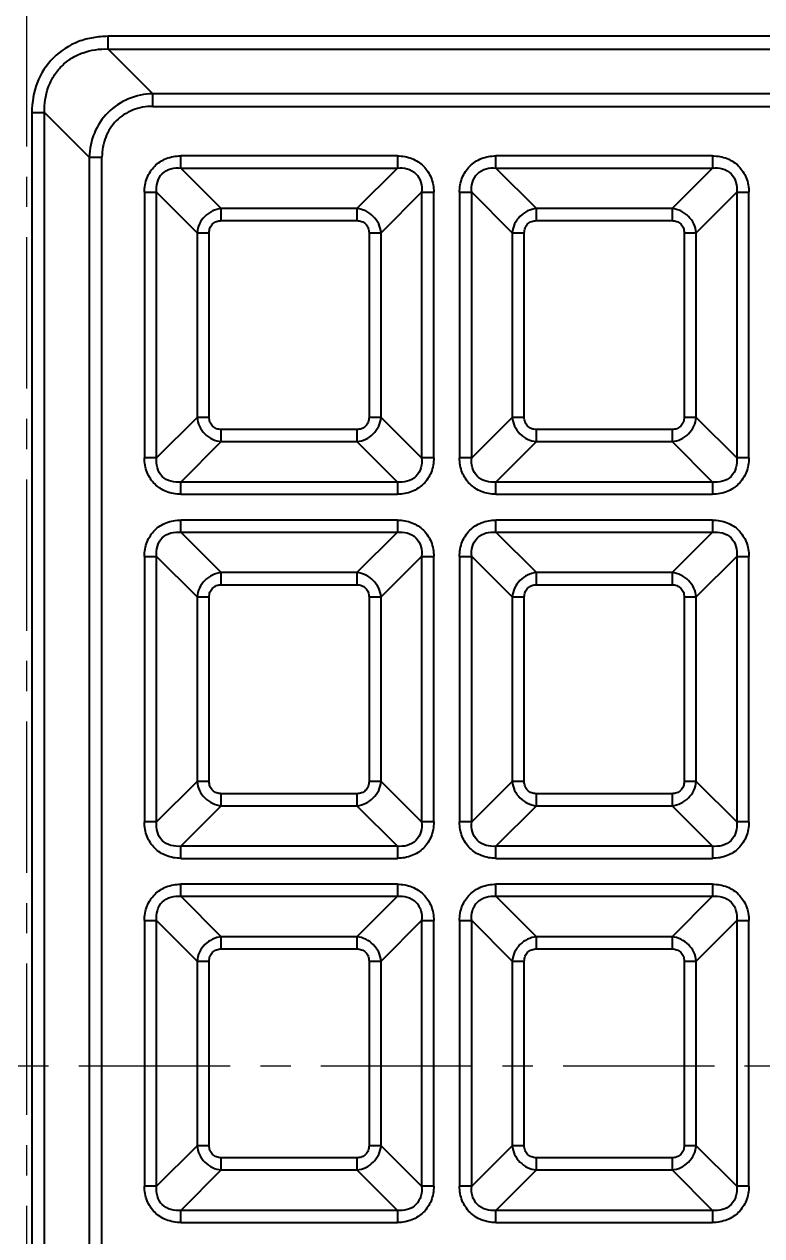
# Model space of a CAD drawing. Header units: millimetres. Extents: x -174 to 1895, y -261 to 458.
# Drawn here: x 1233.8 to 1286.8, y 182.8 to 269.8 of the extents above; entities that cross this region are included whole.
import ezdxf

# ---------------------------------------------------------------- set-up
doc = ezdxf.new("R2010")
doc.units = ezdxf.units.MM
doc.header["$LTSCALE"] = 16.335
doc.header["$PDMODE"] = 3
doc.header["$PDSIZE"] = 0.3125
doc.linetypes.add('CENTER', pattern=[0.6, 0.375, -0.075, 0.075, -0.075])
doc.layers.get('Defpoints').update_dxf_attribs({"linetype": 'CONTINUOUS'})
doc.layers.add('250', color=7, linetype='CONTINUOUS')
doc.layers.add('center', color=1, linetype='CENTER', lineweight=9)
doc.layers.add('dim', color=82, linetype='CONTINUOUS', lineweight=9)
doc.styles.get("Standard").update_dxf_attribs({"font": 'txt', "width": 0.8})
doc.dimstyles.get("Standard").update_dxf_attribs({"dimtxt": 0.15625, "dimasz": 0.1875, "dimexe": 0.125, "dimexo": 0.0625, "dimtad": 0, "dimtih": 1, "dimtoh": 1, "dimdsep": 46, "dimtxsty": 'Standard', "dimcen": 0.09, "dimadec": 0, "dimazin": 0, "dimtp": 0.01, "dimtm": 0.01, "dimtfac": 1, "dimtofl": 0, "dimtmove": 0, "dimatfit": 3, "dimfxl": 0, "dimtolj": 1, "dimarcsym": 0})

# ---------------------------------------------------------------- blocks, each defined once
blk = doc.blocks.new('*D66')
at = {"layer": 'Defpoints', "color": 0}
for p in [(1234.028, 194.997), (1393.135, 194.997), (1410.468, 194.997)]:
    blk.add_point(p, dxfattribs=at)
at = {"layer": 'dim', "color": 6, "lineweight": -2}
blk.add_line((1393.135, 194.997), (1410.468, 194.997), dxfattribs=at)
at = {"layer": 'dim', "color": 4, "insert": (1412.968, 194.997), "char_height": 2.5, "attachment_point": 5}
blk.add_mtext('\\A1;0.00', dxfattribs=at)
blk = doc.blocks.new('*D67')
at = {"layer": 'Defpoints', "color": 0}
for p in [(1384.542, 267.497), (1410.468, 267.497), (1234.028, 194.997)]:
    blk.add_point(p, dxfattribs=at)
at = {"layer": 'dim', "color": 6, "lineweight": -2}
blk.add_line((1384.542, 267.497), (1410.468, 267.497), dxfattribs=at)
at = {"layer": 'dim', "color": 4, "insert": (1414.301, 267.497), "char_height": 2.5, "attachment_point": 5}
blk.add_mtext('\\A1;72.50', dxfattribs=at)
blk = doc.blocks.new('*D68')
at = {"layer": 'Defpoints', "color": 0}
for p in [(1386.078, 231.497), (1410.468, 231.497), (1234.028, 194.997)]:
    blk.add_point(p, dxfattribs=at)
at = {"layer": 'dim', "color": 6, "lineweight": -2}
blk.add_line((1386.078, 231.497), (1410.468, 231.497), dxfattribs=at)
at = {"layer": 'dim', "color": 4, "insert": (1414.301, 231.497), "char_height": 2.5, "attachment_point": 5}
blk.add_mtext('\\A1;36.50', dxfattribs=at)
blk = doc.blocks.new('*D69')
at = {"layer": 'Defpoints', "color": 0}
for p in [(1052.86, 267.497), (1085.162, 267.497), (1234.028, 194.997)]:
    blk.add_point(p, dxfattribs=at)
at = {"layer": 'dim', "color": 6, "lineweight": -2}
blk.add_line((1085.162, 267.497), (1052.86, 267.497), dxfattribs=at)
at = {"layer": 'dim', "color": 4, "insert": (1049.027, 267.497), "char_height": 2.5, "attachment_point": 5}
blk.add_mtext('\\A1;72.50', dxfattribs=at)
blk = doc.blocks.new('*D70')
at = {"layer": 'Defpoints', "color": 0}
for p in [(1052.86, 231.497), (1085.162, 231.497), (1234.028, 194.997)]:
    blk.add_point(p, dxfattribs=at)
at = {"layer": 'dim', "color": 6, "lineweight": -2}
blk.add_line((1085.162, 231.497), (1052.86, 231.497), dxfattribs=at)
at = {"layer": 'dim', "color": 4, "insert": (1049.027, 231.497), "char_height": 2.5, "attachment_point": 5}
blk.add_mtext('\\A1;36.50', dxfattribs=at)
blk = doc.blocks.new('*D71')
at = {"layer": 'Defpoints', "color": 0}
for p in [(1052.86, 194.997), (1077.207, 194.997), (1234.028, 194.997)]:
    blk.add_point(p, dxfattribs=at)
at = {"layer": 'dim', "color": 6, "lineweight": -2}
blk.add_line((1077.207, 194.997), (1052.86, 194.997), dxfattribs=at)
at = {"layer": 'dim', "color": 4, "insert": (1050.36, 194.997), "char_height": 2.5, "attachment_point": 5}
blk.add_mtext('\\A1;0.00', dxfattribs=at)
blk = doc.blocks.new('*D72')
at = {"layer": 'Defpoints', "color": 0}
for p in [(1089.028, 347.298), (1089.028, 235.75), (1234.028, 194.997)]:
    blk.add_point(p, dxfattribs=at)
at = {"layer": 'dim', "color": 6, "lineweight": -2}
blk.add_line((1089.028, 235.75), (1089.028, 347.298), dxfattribs=at)
at = {"layer": 'dim', "color": 4, "insert": (1089.028, 351.632), "char_height": 2.5, "attachment_point": 5, "rotation": 90}
blk.add_mtext('\\A1;145.00', dxfattribs=at)
blk = doc.blocks.new('*D73')
at = {"layer": 'Defpoints', "color": 0}
for p in [(1234.028, 347.298), (1234.028, 319.956), (1234.028, 194.997)]:
    blk.add_point(p, dxfattribs=at)
at = {"layer": 'dim', "color": 6, "lineweight": -2}
blk.add_line((1234.028, 319.956), (1234.028, 347.298), dxfattribs=at)
at = {"layer": 'dim', "color": 4, "insert": (1234.028, 349.798), "char_height": 2.5, "attachment_point": 5, "rotation": 90}
blk.add_mtext('\\A1;0.00', dxfattribs=at)
blk = doc.blocks.new('*D74')
at = {"layer": 'Defpoints', "color": 0}
for p in [(1380.028, 347.298), (1380.028, 237.547), (1234.028, 194.997)]:
    blk.add_point(p, dxfattribs=at)
at = {"layer": 'dim', "color": 6, "lineweight": -2}
blk.add_line((1380.028, 237.547), (1380.028, 347.298), dxfattribs=at)
at = {"layer": 'dim', "color": 4, "insert": (1380.028, 351.632), "char_height": 2.5, "attachment_point": 5, "rotation": 90}
blk.add_mtext('\\A1;146.00', dxfattribs=at)

msp = doc.modelspace()

# ---------------------------------------------------------------- linework, layer by layer
at = {"layer": '250', "color": 7, "linetype": 'Continuous'}
for p, q in [((1239.857, 267.973), (1239.857, 268.884)), ((1333.723, 268.884), (1239.857, 268.884)), ((1239.857, 267.973), (1243.065, 264.766)), ((1239.857, 267.973), (1333.723, 267.973)), ((1243.065, 263.855), (1243.065, 264.766)), ((1330.515, 264.766), (1243.065, 264.766)), ((1243.065, 263.855), (1330.515, 263.855)), ((1234.392, 263.419), (1234.392, 154.479)), ((1234.392, 263.419), (1235.303, 263.419)), ((1235.303, 154.479), (1235.303, 263.419)), ((1238.511, 260.211), (1235.303, 263.419)), ((1238.511, 260.211), (1238.511, 157.687)), ((1238.511, 260.211), (1239.422, 260.211)), ((1239.422, 157.687), (1239.422, 260.211)), ((1245.084, 259.431), (1245.084, 260.301)), ((1260.62, 260.301), (1245.084, 260.301)), ((1260.62, 260.301), (1260.62, 259.431)), ((1267.696, 259.431), (1267.696, 260.301)), ((1283.232, 260.301), (1267.696, 260.301)), ((1283.232, 260.301), (1283.232, 259.431)), ((1245.084, 259.431), (1247.985, 256.53)), ((1245.084, 259.431), (1260.62, 259.431)), ((1257.718, 256.53), (1260.62, 259.431)), ((1267.696, 259.431), (1270.597, 256.53)), ((1267.696, 259.431), (1283.232, 259.431)), ((1280.331, 256.53), (1283.232, 259.431)), ((1242.473, 257.69), (1242.473, 238.637)), ((1242.473, 257.69), (1243.343, 257.69)), ((1243.343, 238.637), (1243.343, 257.69)), ((1246.244, 254.789), (1243.343, 257.69)), ((1262.36, 257.69), (1259.459, 254.789)), ((1262.36, 257.69), (1262.36, 238.637)), ((1262.36, 257.69), (1263.231, 257.69)), ((1263.231, 238.637), (1263.231, 257.69)), ((1265.085, 257.69), (1265.085, 238.637)), ((1265.085, 257.69), (1265.956, 257.69)), ((1265.956, 238.637), (1265.956, 257.69)), ((1268.857, 254.789), (1265.956, 257.69)), ((1284.973, 257.69), (1282.072, 254.789)), ((1284.973, 257.69), (1284.973, 238.637)), ((1284.973, 257.69), (1285.843, 257.69)), ((1285.843, 238.637), (1285.843, 257.69)), ((1247.985, 255.66), (1247.985, 256.53)), ((1257.718, 256.53), (1247.985, 256.53)), ((1257.718, 256.53), (1257.718, 255.66)), ((1270.597, 255.66), (1270.597, 256.53)), ((1280.331, 256.53), (1270.597, 256.53)), ((1280.331, 256.53), (1280.331, 255.66)), ((1247.985, 255.66), (1257.718, 255.66)), ((1270.597, 255.66), (1280.331, 255.66)), ((1246.244, 254.789), (1246.244, 241.538)), ((1246.244, 254.789), (1247.115, 254.789)), ((1247.115, 241.538), (1247.115, 254.789)), ((1258.589, 254.789), (1258.589, 241.538)), ((1258.589, 254.789), (1259.459, 254.789)), ((1259.459, 241.538), (1259.459, 254.789)), ((1268.857, 254.789), (1268.857, 241.538)), ((1268.857, 254.789), (1269.727, 254.789)), ((1269.727, 241.538), (1269.727, 254.789)), ((1281.201, 254.789), (1281.201, 241.538)), ((1281.201, 254.789), (1282.072, 254.789)), ((1282.072, 241.538), (1282.072, 254.789)), ((1243.343, 238.637), (1246.244, 241.538)), ((1247.115, 241.538), (1246.244, 241.538)), ((1259.459, 241.538), (1258.589, 241.538)), ((1259.459, 241.538), (1262.36, 238.637)), ((1265.956, 238.637), (1268.857, 241.538)), ((1269.727, 241.538), (1268.857, 241.538)), ((1282.072, 241.538), (1281.201, 241.538)), ((1282.072, 241.538), (1284.973, 238.637)), ((1247.985, 239.798), (1247.985, 240.668)), ((1257.718, 240.668), (1247.985, 240.668)), ((1257.718, 240.668), (1257.718, 239.798)), ((1270.597, 239.798), (1270.597, 240.668)), ((1280.331, 240.668), (1270.597, 240.668)), ((1280.331, 240.668), (1280.331, 239.798)), ((1247.985, 239.798), (1245.084, 236.896)), ((1247.985, 239.798), (1257.718, 239.798)), ((1260.62, 236.896), (1257.718, 239.798)), ((1270.597, 239.798), (1267.696, 236.896)), ((1270.597, 239.798), (1280.331, 239.798)), ((1283.232, 236.896), (1280.331, 239.798)), ((1243.343, 238.637), (1242.473, 238.637)), ((1263.231, 238.637), (1262.36, 238.637)), ((1265.956, 238.637), (1265.085, 238.637)), ((1285.843, 238.637), (1284.973, 238.637)), ((1245.084, 236.026), (1245.084, 236.896)), ((1260.62, 236.896), (1245.084, 236.896)), ((1260.62, 236.896), (1260.62, 236.026)), ((1267.696, 236.026), (1267.696, 236.896)), ((1283.232, 236.896), (1267.696, 236.896)), ((1283.232, 236.896), (1283.232, 236.026)), ((1245.084, 236.026), (1260.62, 236.026)), ((1267.696, 236.026), (1283.232, 236.026)), ((1245.084, 233.301), (1245.084, 234.171)), ((1260.62, 234.171), (1245.084, 234.171)), ((1260.62, 234.171), (1260.62, 233.301)), ((1267.696, 233.301), (1267.696, 234.171)), ((1283.232, 234.171), (1267.696, 234.171)), ((1283.232, 234.171), (1283.232, 233.301)), ((1245.084, 233.301), (1247.985, 230.4)), ((1245.084, 233.301), (1260.62, 233.301)), ((1257.718, 230.4), (1260.62, 233.301)), ((1267.696, 233.301), (1270.597, 230.4)), ((1267.696, 233.301), (1283.232, 233.301)), ((1280.331, 230.4), (1283.232, 233.301)), ((1242.473, 231.56), (1242.473, 212.507)), ((1242.473, 231.56), (1243.343, 231.56)), ((1243.343, 212.507), (1243.343, 231.56)), ((1246.244, 228.659), (1243.343, 231.56)), ((1262.36, 231.56), (1259.459, 228.659)), ((1262.36, 231.56), (1262.36, 212.507)), ((1262.36, 231.56), (1263.231, 231.56)), ((1263.231, 212.507), (1263.231, 231.56)), ((1265.085, 231.56), (1265.085, 212.507)), ((1265.085, 231.56), (1265.956, 231.56)), ((1265.956, 212.507), (1265.956, 231.56)), ((1268.857, 228.659), (1265.956, 231.56)), ((1284.973, 231.56), (1282.072, 228.659)), ((1284.973, 231.56), (1284.973, 212.507)), ((1284.973, 231.56), (1285.843, 231.56)), ((1285.843, 212.507), (1285.843, 231.56)), ((1247.985, 229.53), (1247.985, 230.4)), ((1257.718, 230.4), (1247.985, 230.4)), ((1257.718, 230.4), (1257.718, 229.53)), ((1270.597, 229.53), (1270.597, 230.4)), ((1280.331, 230.4), (1270.597, 230.4)), ((1280.331, 230.4), (1280.331, 229.53)), ((1247.985, 229.53), (1257.718, 229.53)), ((1270.597, 229.53), (1280.331, 229.53)), ((1246.244, 228.659), (1246.244, 215.408)), ((1246.244, 228.659), (1247.115, 228.659)), ((1247.115, 215.408), (1247.115, 228.659)), ((1258.589, 228.659), (1258.589, 215.408)), ((1258.589, 228.659), (1259.459, 228.659)), ((1259.459, 215.408), (1259.459, 228.659)), ((1268.857, 228.659), (1268.857, 215.408)), ((1268.857, 228.659), (1269.727, 228.659)), ((1269.727, 215.408), (1269.727, 228.659)), ((1281.201, 228.659), (1281.201, 215.408)), ((1281.201, 228.659), (1282.072, 228.659)), ((1282.072, 215.408), (1282.072, 228.659)), ((1243.343, 212.507), (1246.244, 215.408)), ((1247.115, 215.408), (1246.244, 215.408)), ((1259.459, 215.408), (1258.589, 215.408)), ((1259.459, 215.408), (1262.36, 212.507)), ((1265.956, 212.507), (1268.857, 215.408)), ((1269.727, 215.408), (1268.857, 215.408)), ((1282.072, 215.408), (1281.201, 215.408)), ((1282.072, 215.408), (1284.973, 212.507)), ((1247.985, 213.668), (1247.985, 214.538)), ((1257.718, 214.538), (1247.985, 214.538)), ((1257.718, 214.538), (1257.718, 213.668)), ((1270.597, 213.668), (1270.597, 214.538)), ((1280.331, 214.538), (1270.597, 214.538)), ((1280.331, 214.538), (1280.331, 213.668)), ((1247.985, 213.668), (1245.084, 210.766)), ((1247.985, 213.668), (1257.718, 213.668)), ((1260.62, 210.766), (1257.718, 213.668)), ((1270.597, 213.668), (1267.696, 210.766)), ((1270.597, 213.668), (1280.331, 213.668)), ((1283.232, 210.766), (1280.331, 213.668)), ((1243.343, 212.507), (1242.473, 212.507)), ((1263.231, 212.507), (1262.36, 212.507)), ((1265.956, 212.507), (1265.085, 212.507)), ((1285.843, 212.507), (1284.973, 212.507)), ((1245.084, 209.896), (1245.084, 210.766)), ((1260.62, 210.766), (1245.084, 210.766)), ((1260.62, 210.766), (1260.62, 209.896)), ((1267.696, 209.896), (1267.696, 210.766)), ((1283.232, 210.766), (1267.696, 210.766)), ((1283.232, 210.766), (1283.232, 209.896)), ((1245.084, 209.896), (1260.62, 209.896)), ((1267.696, 209.896), (1283.232, 209.896)), ((1245.084, 207.171), (1245.084, 208.041)), ((1260.62, 208.041), (1245.084, 208.041)), ((1260.62, 208.041), (1260.62, 207.171)), ((1267.696, 207.171), (1267.696, 208.041)), ((1283.232, 208.041), (1267.696, 208.041)), ((1283.232, 208.041), (1283.232, 207.171)), ((1245.084, 207.171), (1247.985, 204.27)), ((1245.084, 207.171), (1260.62, 207.171)), ((1257.718, 204.27), (1260.62, 207.171)), ((1267.696, 207.171), (1270.597, 204.27)), ((1267.696, 207.171), (1283.232, 207.171)), ((1280.331, 204.27), (1283.232, 207.171)), ((1242.473, 205.43), (1242.473, 186.377)), ((1242.473, 205.43), (1243.343, 205.43)), ((1243.343, 186.377), (1243.343, 205.43)), ((1246.244, 202.529), (1243.343, 205.43)), ((1262.36, 205.43), (1259.459, 202.529)), ((1262.36, 205.43), (1262.36, 186.377)), ((1262.36, 205.43), (1263.231, 205.43)), ((1263.231, 186.377), (1263.231, 205.43)), ((1265.085, 205.43), (1265.085, 186.377)), ((1265.085, 205.43), (1265.956, 205.43)), ((1265.956, 186.377), (1265.956, 205.43)), ((1268.857, 202.529), (1265.956, 205.43)), ((1284.973, 205.43), (1282.072, 202.529)), ((1284.973, 205.43), (1284.973, 186.377)), ((1284.973, 205.43), (1285.843, 205.43)), ((1285.843, 186.377), (1285.843, 205.43)), ((1247.985, 203.4), (1247.985, 204.27)), ((1257.718, 204.27), (1247.985, 204.27)), ((1257.718, 204.27), (1257.718, 203.4)), ((1270.597, 203.4), (1270.597, 204.27)), ((1280.331, 204.27), (1270.597, 204.27)), ((1280.331, 204.27), (1280.331, 203.4)), ((1247.985, 203.4), (1257.718, 203.4)), ((1270.597, 203.4), (1280.331, 203.4)), ((1246.244, 202.529), (1246.244, 189.278)), ((1246.244, 202.529), (1247.115, 202.529)), ((1247.115, 189.278), (1247.115, 202.529)), ((1258.589, 202.529), (1258.589, 189.278)), ((1258.589, 202.529), (1259.459, 202.529)), ((1259.459, 189.278), (1259.459, 202.529)), ((1268.857, 202.529), (1268.857, 189.278)), ((1268.857, 202.529), (1269.727, 202.529)), ((1269.727, 189.278), (1269.727, 202.529)), ((1281.201, 202.529), (1281.201, 189.278)), ((1281.201, 202.529), (1282.072, 202.529)), ((1282.072, 189.278), (1282.072, 202.529)), ((1243.343, 186.377), (1246.244, 189.278)), ((1247.115, 189.278), (1246.244, 189.278)), ((1259.459, 189.278), (1258.589, 189.278)), ((1259.459, 189.278), (1262.36, 186.377)), ((1265.956, 186.377), (1268.857, 189.278)), ((1269.727, 189.278), (1268.857, 189.278)), ((1282.072, 189.278), (1281.201, 189.278)), ((1282.072, 189.278), (1284.973, 186.377)), ((1247.985, 187.538), (1247.985, 188.408)), ((1257.718, 188.408), (1247.985, 188.408)), ((1257.718, 188.408), (1257.718, 187.538)), ((1270.597, 187.538), (1270.597, 188.408)), ((1280.331, 188.408), (1270.597, 188.408)), ((1280.331, 188.408), (1280.331, 187.538)), ((1247.985, 187.538), (1245.084, 184.636)), ((1247.985, 187.538), (1257.718, 187.538)), ((1260.62, 184.636), (1257.718, 187.538)), ((1270.597, 187.538), (1267.696, 184.636)), ((1270.597, 187.538), (1280.331, 187.538)), ((1283.232, 184.636), (1280.331, 187.538)), ((1243.343, 186.377), (1242.473, 186.377)), ((1263.231, 186.377), (1262.36, 186.377)), ((1265.956, 186.377), (1265.085, 186.377)), ((1285.843, 186.377), (1284.973, 186.377)), ((1245.084, 183.766), (1245.084, 184.636)), ((1260.62, 184.636), (1245.084, 184.636)), ((1260.62, 184.636), (1260.62, 183.766)), ((1267.696, 183.766), (1267.696, 184.636)), ((1283.232, 184.636), (1267.696, 184.636)), ((1283.232, 184.636), (1283.232, 183.766)), ((1245.084, 183.766), (1260.62, 183.766)), ((1267.696, 183.766), (1283.232, 183.766))]:
    msp.add_line(p, q, dxfattribs=at)
for points, knots in [([(1239.857, 268.884), (1239.498, 268.876), (1238.778, 268.818), (1237.382, 268.451), (1235.831, 267.445), (1234.624, 265.588), (1234.407, 264.136), (1234.392, 263.419)], [0, 0, 0, 0, 0.125487, 0.250842, 0.50051, 0.750085, 1, 1, 1, 1]), ([(1235.303, 263.419), (1235.285, 264.023), (1235.408, 264.951), (1235.935, 266.051), (1236.507, 266.77), (1237.227, 267.342), (1238.327, 267.868), (1239.254, 267.993), (1239.857, 267.973)], [0, 0, 0, 0, 0.249358, 0.374695, 0.500086, 0.625488, 0.750756, 1, 1, 1, 1]), ([(1243.065, 264.766), (1242.475, 264.748), (1241.289, 264.505), (1239.774, 263.502), (1238.772, 261.987), (1238.528, 260.801), (1238.511, 260.211)], [0, 0, 0, 0, 0.24998, 0.500039, 0.750072, 1, 1, 1, 1]), ([(1243.065, 263.855), (1242.577, 263.855), (1241.612, 263.684), (1240.379, 262.897), (1239.593, 261.665), (1239.422, 260.7), (1239.422, 260.211)], [0, 0, 0, 0, 0.255707, 0.5, 0.744293, 1, 1, 1, 1]), ([(1242.473, 257.69), (1242.473, 258.046), (1242.59, 258.741), (1243.157, 259.617), (1244.033, 260.184), (1244.728, 260.301), (1245.084, 260.301)], [0, 0, 0, 0, 0.259814, 0.5, 0.740186, 1, 1, 1, 1]), ([(1260.62, 260.301), (1260.976, 260.301), (1261.671, 260.184), (1262.546, 259.617), (1263.113, 258.741), (1263.231, 258.046), (1263.231, 257.69)], [0, 0, 0, 0, 0.259814, 0.5, 0.740186, 1, 1, 1, 1]), ([(1265.085, 257.69), (1265.085, 258.046), (1265.203, 258.741), (1265.77, 259.617), (1266.645, 260.184), (1267.34, 260.301), (1267.696, 260.301)], [0, 0, 0, 0, 0.259814, 0.5, 0.740186, 1, 1, 1, 1]), ([(1283.232, 260.301), (1283.588, 260.301), (1284.283, 260.184), (1285.159, 259.617), (1285.726, 258.741), (1285.843, 258.046), (1285.843, 257.69)], [0, 0, 0, 0, 0.259814, 0.5, 0.740186, 1, 1, 1, 1]), ([(1243.343, 257.69), (1243.322, 257.927), (1243.346, 258.414), (1243.703, 259.071), (1244.361, 259.43), (1244.847, 259.452), (1245.084, 259.431)], [0, 0, 0, 0, 0.249813, 0.500004, 0.750208, 1, 1, 1, 1]), ([(1260.62, 259.431), (1260.856, 259.452), (1261.343, 259.428), (1262.001, 259.071), (1262.359, 258.414), (1262.382, 257.927), (1262.36, 257.69)], [0, 0, 0, 0, 0.249813, 0.500004, 0.750208, 1, 1, 1, 1]), ([(1265.956, 257.69), (1265.934, 257.927), (1265.958, 258.414), (1266.315, 259.071), (1266.973, 259.43), (1267.46, 259.452), (1267.696, 259.431)], [0, 0, 0, 0, 0.249813, 0.500004, 0.750208, 1, 1, 1, 1]), ([(1283.232, 259.431), (1283.469, 259.452), (1283.955, 259.428), (1284.613, 259.071), (1284.971, 258.414), (1284.994, 257.927), (1284.973, 257.69)], [0, 0, 0, 0, 0.249813, 0.500004, 0.750208, 1, 1, 1, 1]), ([(1247.985, 256.53), (1247.767, 256.506), (1247.332, 256.383), (1246.782, 255.992), (1246.391, 255.442), (1246.268, 255.008), (1246.244, 254.789)], [0, 0, 0, 0, 0.248809, 0.500005, 0.751202, 1, 1, 1, 1]), ([(1259.459, 254.789), (1259.436, 255.008), (1259.313, 255.442), (1258.922, 255.992), (1258.371, 256.383), (1257.937, 256.506), (1257.718, 256.53)], [0, 0, 0, 0, 0.248809, 0.500005, 0.751202, 1, 1, 1, 1]), ([(1270.597, 256.53), (1270.379, 256.506), (1269.945, 256.383), (1269.394, 255.992), (1269.003, 255.442), (1268.88, 255.008), (1268.857, 254.789)], [0, 0, 0, 0, 0.248809, 0.500005, 0.751202, 1, 1, 1, 1]), ([(1282.072, 254.789), (1282.048, 255.008), (1281.925, 255.442), (1281.534, 255.992), (1280.983, 256.383), (1280.549, 256.506), (1280.331, 256.53)], [0, 0, 0, 0, 0.248809, 0.500005, 0.751202, 1, 1, 1, 1]), ([(1247.115, 254.789), (1247.119, 254.904), (1247.15, 255.135), (1247.339, 255.435), (1247.639, 255.624), (1247.871, 255.657), (1247.985, 255.66)], [0, 0, 0, 0, 0.250475, 0.500188, 0.749915, 1, 1, 1, 1]), ([(1257.718, 255.66), (1257.833, 255.655), (1258.064, 255.624), (1258.365, 255.435), (1258.553, 255.135), (1258.586, 254.904), (1258.589, 254.789)], [0, 0, 0, 0, 0.250475, 0.500188, 0.749915, 1, 1, 1, 1]), ([(1269.727, 254.789), (1269.732, 254.904), (1269.762, 255.135), (1269.952, 255.435), (1270.252, 255.624), (1270.483, 255.657), (1270.597, 255.66)], [0, 0, 0, 0, 0.250475, 0.500188, 0.749915, 1, 1, 1, 1]), ([(1280.331, 255.66), (1280.445, 255.655), (1280.677, 255.624), (1280.977, 255.435), (1281.166, 255.135), (1281.199, 254.904), (1281.201, 254.789)], [0, 0, 0, 0, 0.250475, 0.500188, 0.749915, 1, 1, 1, 1]), ([(1246.244, 241.538), (1246.268, 241.32), (1246.391, 240.886), (1246.782, 240.335), (1247.332, 239.944), (1247.767, 239.821), (1247.985, 239.798)], [0, 0, 0, 0, 0.248809, 0.500004, 0.751202, 1, 1, 1, 1]), ([(1247.985, 240.668), (1247.871, 240.673), (1247.639, 240.703), (1247.339, 240.893), (1247.15, 241.192), (1247.117, 241.424), (1247.115, 241.538)], [0, 0, 0, 0, 0.250475, 0.500188, 0.749915, 1, 1, 1, 1]), ([(1258.589, 241.538), (1258.584, 241.424), (1258.554, 241.192), (1258.364, 240.892), (1258.064, 240.704), (1257.833, 240.671), (1257.718, 240.668)], [0, 0, 0, 0, 0.250475, 0.500188, 0.749915, 1, 1, 1, 1]), ([(1257.718, 239.798), (1257.937, 239.821), (1258.371, 239.944), (1258.922, 240.335), (1259.313, 240.886), (1259.436, 241.32), (1259.459, 241.538)], [0, 0, 0, 0, 0.248809, 0.500004, 0.751202, 1, 1, 1, 1]), ([(1268.857, 241.538), (1268.88, 241.32), (1269.003, 240.886), (1269.394, 240.335), (1269.945, 239.944), (1270.379, 239.821), (1270.597, 239.798)], [0, 0, 0, 0, 0.248809, 0.500004, 0.751202, 1, 1, 1, 1]), ([(1270.597, 240.668), (1270.483, 240.673), (1270.251, 240.703), (1269.951, 240.893), (1269.763, 241.192), (1269.73, 241.424), (1269.727, 241.538)], [0, 0, 0, 0, 0.250475, 0.500188, 0.749915, 1, 1, 1, 1]), ([(1281.201, 241.538), (1281.197, 241.424), (1281.166, 241.192), (1280.977, 240.892), (1280.677, 240.704), (1280.445, 240.671), (1280.331, 240.668)], [0, 0, 0, 0, 0.250475, 0.500188, 0.749915, 1, 1, 1, 1]), ([(1280.331, 239.798), (1280.549, 239.821), (1280.984, 239.944), (1281.534, 240.335), (1281.925, 240.886), (1282.048, 241.32), (1282.072, 241.538)], [0, 0, 0, 0, 0.248809, 0.500004, 0.751202, 1, 1, 1, 1]), ([(1245.084, 236.026), (1244.728, 236.026), (1244.033, 236.144), (1243.157, 236.71), (1242.59, 237.586), (1242.473, 238.281), (1242.473, 238.637)], [0, 0, 0, 0, 0.259814, 0.5, 0.740186, 1, 1, 1, 1]), ([(1245.084, 236.896), (1244.847, 236.875), (1244.361, 236.899), (1243.703, 237.256), (1243.345, 237.914), (1243.322, 238.4), (1243.343, 238.637)], [0, 0, 0, 0, 0.249812, 0.500003, 0.750208, 1, 1, 1, 1]), ([(1262.36, 238.637), (1262.382, 238.4), (1262.358, 237.914), (1262.001, 237.256), (1261.343, 236.898), (1260.856, 236.875), (1260.62, 236.896)], [0, 0, 0, 0, 0.249812, 0.500003, 0.750208, 1, 1, 1, 1]), ([(1263.231, 238.637), (1263.231, 238.281), (1263.113, 237.586), (1262.546, 236.71), (1261.671, 236.144), (1260.976, 236.026), (1260.62, 236.026)], [0, 0, 0, 0, 0.259814, 0.5, 0.740186, 1, 1, 1, 1]), ([(1267.696, 236.026), (1267.34, 236.026), (1266.645, 236.144), (1265.77, 236.71), (1265.203, 237.586), (1265.085, 238.281), (1265.085, 238.637)], [0, 0, 0, 0, 0.259814, 0.5, 0.740186, 1, 1, 1, 1]), ([(1267.696, 236.896), (1267.46, 236.875), (1266.973, 236.899), (1266.315, 237.256), (1265.957, 237.914), (1265.934, 238.4), (1265.956, 238.637)], [0, 0, 0, 0, 0.249812, 0.500003, 0.750208, 1, 1, 1, 1]), ([(1284.973, 238.637), (1284.994, 238.4), (1284.97, 237.914), (1284.613, 237.256), (1283.955, 236.898), (1283.469, 236.875), (1283.232, 236.896)], [0, 0, 0, 0, 0.249812, 0.500003, 0.750208, 1, 1, 1, 1]), ([(1285.843, 238.637), (1285.843, 238.281), (1285.726, 237.586), (1285.159, 236.71), (1284.283, 236.144), (1283.588, 236.026), (1283.232, 236.026)], [0, 0, 0, 0, 0.259814, 0.5, 0.740186, 1, 1, 1, 1]), ([(1242.473, 231.56), (1242.473, 231.916), (1242.59, 232.611), (1243.157, 233.487), (1244.033, 234.054), (1244.728, 234.171), (1245.084, 234.171)], [0, 0, 0, 0, 0.259814, 0.5, 0.740186, 1, 1, 1, 1]), ([(1260.62, 234.171), (1260.976, 234.171), (1261.671, 234.054), (1262.546, 233.487), (1263.113, 232.611), (1263.231, 231.916), (1263.231, 231.56)], [0, 0, 0, 0, 0.259814, 0.5, 0.740186, 1, 1, 1, 1]), ([(1265.085, 231.56), (1265.085, 231.916), (1265.203, 232.611), (1265.77, 233.487), (1266.645, 234.054), (1267.34, 234.171), (1267.696, 234.171)], [0, 0, 0, 0, 0.259814, 0.5, 0.740186, 1, 1, 1, 1]), ([(1283.232, 234.171), (1283.588, 234.171), (1284.283, 234.054), (1285.159, 233.487), (1285.726, 232.611), (1285.843, 231.916), (1285.843, 231.56)], [0, 0, 0, 0, 0.259814, 0.5, 0.740186, 1, 1, 1, 1]), ([(1243.343, 231.56), (1243.322, 231.797), (1243.346, 232.284), (1243.703, 232.941), (1244.361, 233.3), (1244.847, 233.322), (1245.084, 233.301)], [0, 0, 0, 0, 0.249813, 0.500004, 0.750208, 1, 1, 1, 1]), ([(1260.62, 233.301), (1260.856, 233.322), (1261.343, 233.298), (1262.001, 232.941), (1262.359, 232.284), (1262.382, 231.797), (1262.36, 231.56)], [0, 0, 0, 0, 0.249813, 0.500004, 0.750208, 1, 1, 1, 1]), ([(1265.956, 231.56), (1265.934, 231.797), (1265.958, 232.284), (1266.315, 232.941), (1266.973, 233.3), (1267.46, 233.322), (1267.696, 233.301)], [0, 0, 0, 0, 0.249813, 0.500004, 0.750208, 1, 1, 1, 1]), ([(1283.232, 233.301), (1283.469, 233.322), (1283.955, 233.298), (1284.613, 232.941), (1284.971, 232.284), (1284.994, 231.797), (1284.973, 231.56)], [0, 0, 0, 0, 0.249813, 0.500004, 0.750208, 1, 1, 1, 1]), ([(1247.985, 230.4), (1247.767, 230.376), (1247.332, 230.253), (1246.782, 229.862), (1246.391, 229.312), (1246.268, 228.878), (1246.244, 228.659)], [0, 0, 0, 0, 0.248809, 0.500005, 0.751202, 1, 1, 1, 1]), ([(1259.459, 228.659), (1259.436, 228.878), (1259.313, 229.312), (1258.922, 229.862), (1258.371, 230.253), (1257.937, 230.376), (1257.718, 230.4)], [0, 0, 0, 0, 0.248809, 0.500005, 0.751202, 1, 1, 1, 1]), ([(1270.597, 230.4), (1270.379, 230.376), (1269.945, 230.253), (1269.394, 229.862), (1269.003, 229.312), (1268.88, 228.878), (1268.857, 228.659)], [0, 0, 0, 0, 0.248809, 0.500005, 0.751202, 1, 1, 1, 1]), ([(1282.072, 228.659), (1282.048, 228.878), (1281.925, 229.312), (1281.534, 229.862), (1280.983, 230.253), (1280.549, 230.376), (1280.331, 230.4)], [0, 0, 0, 0, 0.248809, 0.500005, 0.751202, 1, 1, 1, 1]), ([(1247.115, 228.659), (1247.119, 228.774), (1247.15, 229.005), (1247.339, 229.305), (1247.639, 229.494), (1247.871, 229.527), (1247.985, 229.53)], [0, 0, 0, 0, 0.250475, 0.500188, 0.749915, 1, 1, 1, 1]), ([(1257.718, 229.53), (1257.833, 229.525), (1258.064, 229.494), (1258.365, 229.305), (1258.553, 229.005), (1258.586, 228.774), (1258.589, 228.659)], [0, 0, 0, 0, 0.250475, 0.500188, 0.749915, 1, 1, 1, 1]), ([(1269.727, 228.659), (1269.732, 228.774), (1269.762, 229.005), (1269.952, 229.305), (1270.252, 229.494), (1270.483, 229.527), (1270.597, 229.53)], [0, 0, 0, 0, 0.250475, 0.500188, 0.749915, 1, 1, 1, 1]), ([(1280.331, 229.53), (1280.445, 229.525), (1280.677, 229.494), (1280.977, 229.305), (1281.166, 229.005), (1281.199, 228.774), (1281.201, 228.659)], [0, 0, 0, 0, 0.250475, 0.500188, 0.749915, 1, 1, 1, 1]), ([(1246.244, 215.408), (1246.268, 215.19), (1246.391, 214.756), (1246.782, 214.205), (1247.332, 213.814), (1247.767, 213.691), (1247.985, 213.668)], [0, 0, 0, 0, 0.248809, 0.500004, 0.751202, 1, 1, 1, 1]), ([(1247.985, 214.538), (1247.871, 214.543), (1247.639, 214.573), (1247.339, 214.763), (1247.15, 215.062), (1247.117, 215.294), (1247.115, 215.408)], [0, 0, 0, 0, 0.250475, 0.500188, 0.749915, 1, 1, 1, 1]), ([(1258.589, 215.408), (1258.584, 215.294), (1258.554, 215.062), (1258.364, 214.762), (1258.064, 214.574), (1257.833, 214.541), (1257.718, 214.538)], [0, 0, 0, 0, 0.250475, 0.500188, 0.749915, 1, 1, 1, 1]), ([(1257.718, 213.668), (1257.937, 213.691), (1258.371, 213.814), (1258.922, 214.205), (1259.313, 214.756), (1259.436, 215.19), (1259.459, 215.408)], [0, 0, 0, 0, 0.248809, 0.500004, 0.751202, 1, 1, 1, 1]), ([(1268.857, 215.408), (1268.88, 215.19), (1269.003, 214.756), (1269.394, 214.205), (1269.945, 213.814), (1270.379, 213.691), (1270.597, 213.668)], [0, 0, 0, 0, 0.248809, 0.500004, 0.751202, 1, 1, 1, 1]), ([(1270.597, 214.538), (1270.483, 214.543), (1270.251, 214.573), (1269.951, 214.763), (1269.763, 215.062), (1269.73, 215.294), (1269.727, 215.408)], [0, 0, 0, 0, 0.250475, 0.500188, 0.749915, 1, 1, 1, 1]), ([(1281.201, 215.408), (1281.197, 215.294), (1281.166, 215.062), (1280.977, 214.762), (1280.677, 214.574), (1280.445, 214.541), (1280.331, 214.538)], [0, 0, 0, 0, 0.250475, 0.500188, 0.749915, 1, 1, 1, 1]), ([(1280.331, 213.668), (1280.549, 213.691), (1280.984, 213.814), (1281.534, 214.205), (1281.925, 214.756), (1282.048, 215.19), (1282.072, 215.408)], [0, 0, 0, 0, 0.248809, 0.500004, 0.751202, 1, 1, 1, 1]), ([(1245.084, 209.896), (1244.728, 209.896), (1244.033, 210.014), (1243.157, 210.58), (1242.59, 211.456), (1242.473, 212.151), (1242.473, 212.507)], [0, 0, 0, 0, 0.259814, 0.5, 0.740186, 1, 1, 1, 1]), ([(1245.084, 210.766), (1244.847, 210.745), (1244.361, 210.769), (1243.703, 211.126), (1243.345, 211.784), (1243.322, 212.27), (1243.343, 212.507)], [0, 0, 0, 0, 0.249812, 0.500003, 0.750208, 1, 1, 1, 1]), ([(1262.36, 212.507), (1262.382, 212.27), (1262.358, 211.784), (1262.001, 211.126), (1261.343, 210.768), (1260.856, 210.745), (1260.62, 210.766)], [0, 0, 0, 0, 0.249812, 0.500003, 0.750208, 1, 1, 1, 1]), ([(1263.231, 212.507), (1263.231, 212.151), (1263.113, 211.456), (1262.546, 210.58), (1261.671, 210.014), (1260.976, 209.896), (1260.62, 209.896)], [0, 0, 0, 0, 0.259814, 0.5, 0.740186, 1, 1, 1, 1]), ([(1267.696, 209.896), (1267.34, 209.896), (1266.645, 210.014), (1265.77, 210.58), (1265.203, 211.456), (1265.085, 212.151), (1265.085, 212.507)], [0, 0, 0, 0, 0.259814, 0.5, 0.740186, 1, 1, 1, 1]), ([(1267.696, 210.766), (1267.46, 210.745), (1266.973, 210.769), (1266.315, 211.126), (1265.957, 211.784), (1265.934, 212.27), (1265.956, 212.507)], [0, 0, 0, 0, 0.249812, 0.500003, 0.750208, 1, 1, 1, 1]), ([(1284.973, 212.507), (1284.994, 212.27), (1284.97, 211.784), (1284.613, 211.126), (1283.955, 210.768), (1283.469, 210.745), (1283.232, 210.766)], [0, 0, 0, 0, 0.249812, 0.500003, 0.750208, 1, 1, 1, 1]), ([(1285.843, 212.507), (1285.843, 212.151), (1285.726, 211.456), (1285.159, 210.58), (1284.283, 210.014), (1283.588, 209.896), (1283.232, 209.896)], [0, 0, 0, 0, 0.259814, 0.5, 0.740186, 1, 1, 1, 1]), ([(1242.473, 205.43), (1242.473, 205.786), (1242.59, 206.481), (1243.157, 207.357), (1244.033, 207.924), (1244.728, 208.041), (1245.084, 208.041)], [0, 0, 0, 0, 0.259814, 0.5, 0.740186, 1, 1, 1, 1]), ([(1260.62, 208.041), (1260.976, 208.041), (1261.671, 207.924), (1262.546, 207.357), (1263.113, 206.481), (1263.231, 205.786), (1263.231, 205.43)], [0, 0, 0, 0, 0.259814, 0.5, 0.740186, 1, 1, 1, 1]), ([(1265.085, 205.43), (1265.085, 205.786), (1265.203, 206.481), (1265.77, 207.357), (1266.645, 207.924), (1267.34, 208.041), (1267.696, 208.041)], [0, 0, 0, 0, 0.259814, 0.5, 0.740186, 1, 1, 1, 1]), ([(1283.232, 208.041), (1283.588, 208.041), (1284.283, 207.924), (1285.159, 207.357), (1285.726, 206.481), (1285.843, 205.786), (1285.843, 205.43)], [0, 0, 0, 0, 0.259814, 0.5, 0.740186, 1, 1, 1, 1]), ([(1243.343, 205.43), (1243.322, 205.667), (1243.346, 206.154), (1243.703, 206.811), (1244.361, 207.17), (1244.847, 207.192), (1245.084, 207.171)], [0, 0, 0, 0, 0.249813, 0.500004, 0.750208, 1, 1, 1, 1]), ([(1260.62, 207.171), (1260.856, 207.192), (1261.343, 207.168), (1262.001, 206.811), (1262.359, 206.154), (1262.382, 205.667), (1262.36, 205.43)], [0, 0, 0, 0, 0.249813, 0.500004, 0.750208, 1, 1, 1, 1]), ([(1265.956, 205.43), (1265.934, 205.667), (1265.958, 206.154), (1266.315, 206.811), (1266.973, 207.17), (1267.46, 207.192), (1267.696, 207.171)], [0, 0, 0, 0, 0.249813, 0.500004, 0.750208, 1, 1, 1, 1]), ([(1283.232, 207.171), (1283.469, 207.192), (1283.955, 207.168), (1284.613, 206.811), (1284.971, 206.154), (1284.994, 205.667), (1284.973, 205.43)], [0, 0, 0, 0, 0.249813, 0.500004, 0.750208, 1, 1, 1, 1]), ([(1247.985, 204.27), (1247.767, 204.246), (1247.332, 204.123), (1246.782, 203.732), (1246.391, 203.182), (1246.268, 202.748), (1246.244, 202.529)], [0, 0, 0, 0, 0.248809, 0.500005, 0.751202, 1, 1, 1, 1]), ([(1259.459, 202.529), (1259.436, 202.748), (1259.313, 203.182), (1258.922, 203.732), (1258.371, 204.123), (1257.937, 204.246), (1257.718, 204.27)], [0, 0, 0, 0, 0.248809, 0.500005, 0.751202, 1, 1, 1, 1]), ([(1270.597, 204.27), (1270.379, 204.246), (1269.945, 204.123), (1269.394, 203.732), (1269.003, 203.182), (1268.88, 202.748), (1268.857, 202.529)], [0, 0, 0, 0, 0.248809, 0.500005, 0.751202, 1, 1, 1, 1]), ([(1282.072, 202.529), (1282.048, 202.748), (1281.925, 203.182), (1281.534, 203.732), (1280.983, 204.123), (1280.549, 204.246), (1280.331, 204.27)], [0, 0, 0, 0, 0.248809, 0.500005, 0.751202, 1, 1, 1, 1]), ([(1247.115, 202.529), (1247.119, 202.644), (1247.15, 202.875), (1247.339, 203.175), (1247.639, 203.364), (1247.871, 203.397), (1247.985, 203.4)], [0, 0, 0, 0, 0.250475, 0.500188, 0.749915, 1, 1, 1, 1]), ([(1257.718, 203.4), (1257.833, 203.395), (1258.064, 203.364), (1258.365, 203.175), (1258.553, 202.875), (1258.586, 202.644), (1258.589, 202.529)], [0, 0, 0, 0, 0.250475, 0.500188, 0.749915, 1, 1, 1, 1]), ([(1269.727, 202.529), (1269.732, 202.644), (1269.762, 202.875), (1269.952, 203.175), (1270.252, 203.364), (1270.483, 203.397), (1270.597, 203.4)], [0, 0, 0, 0, 0.250475, 0.500188, 0.749915, 1, 1, 1, 1]), ([(1280.331, 203.4), (1280.445, 203.395), (1280.677, 203.364), (1280.977, 203.175), (1281.166, 202.875), (1281.199, 202.644), (1281.201, 202.529)], [0, 0, 0, 0, 0.250475, 0.500188, 0.749915, 1, 1, 1, 1]), ([(1246.244, 189.278), (1246.268, 189.06), (1246.391, 188.626), (1246.782, 188.075), (1247.332, 187.684), (1247.767, 187.561), (1247.985, 187.538)], [0, 0, 0, 0, 0.248809, 0.500004, 0.751202, 1, 1, 1, 1]), ([(1247.985, 188.408), (1247.871, 188.413), (1247.639, 188.443), (1247.339, 188.633), (1247.15, 188.932), (1247.117, 189.164), (1247.115, 189.278)], [0, 0, 0, 0, 0.250475, 0.500188, 0.749915, 1, 1, 1, 1]), ([(1258.589, 189.278), (1258.584, 189.164), (1258.554, 188.932), (1258.364, 188.632), (1258.064, 188.444), (1257.833, 188.411), (1257.718, 188.408)], [0, 0, 0, 0, 0.250475, 0.500188, 0.749915, 1, 1, 1, 1]), ([(1257.718, 187.538), (1257.937, 187.561), (1258.371, 187.684), (1258.922, 188.075), (1259.313, 188.626), (1259.436, 189.06), (1259.459, 189.278)], [0, 0, 0, 0, 0.248809, 0.500004, 0.751202, 1, 1, 1, 1]), ([(1268.857, 189.278), (1268.88, 189.06), (1269.003, 188.626), (1269.394, 188.075), (1269.945, 187.684), (1270.379, 187.561), (1270.597, 187.538)], [0, 0, 0, 0, 0.248809, 0.500004, 0.751202, 1, 1, 1, 1]), ([(1270.597, 188.408), (1270.483, 188.413), (1270.251, 188.443), (1269.951, 188.633), (1269.763, 188.932), (1269.73, 189.164), (1269.727, 189.278)], [0, 0, 0, 0, 0.250475, 0.500188, 0.749915, 1, 1, 1, 1]), ([(1281.201, 189.278), (1281.197, 189.164), (1281.166, 188.932), (1280.977, 188.632), (1280.677, 188.444), (1280.445, 188.411), (1280.331, 188.408)], [0, 0, 0, 0, 0.250475, 0.500188, 0.749915, 1, 1, 1, 1]), ([(1280.331, 187.538), (1280.549, 187.561), (1280.984, 187.684), (1281.534, 188.075), (1281.925, 188.626), (1282.048, 189.06), (1282.072, 189.278)], [0, 0, 0, 0, 0.248809, 0.500004, 0.751202, 1, 1, 1, 1]), ([(1245.084, 183.766), (1244.728, 183.766), (1244.033, 183.884), (1243.157, 184.45), (1242.59, 185.326), (1242.473, 186.021), (1242.473, 186.377)], [0, 0, 0, 0, 0.259814, 0.5, 0.740186, 1, 1, 1, 1]), ([(1245.084, 184.636), (1244.847, 184.615), (1244.361, 184.639), (1243.703, 184.996), (1243.345, 185.654), (1243.322, 186.14), (1243.343, 186.377)], [0, 0, 0, 0, 0.249812, 0.500003, 0.750208, 1, 1, 1, 1]), ([(1262.36, 186.377), (1262.382, 186.14), (1262.358, 185.654), (1262.001, 184.996), (1261.343, 184.638), (1260.856, 184.615), (1260.62, 184.636)], [0, 0, 0, 0, 0.249812, 0.500003, 0.750208, 1, 1, 1, 1]), ([(1263.231, 186.377), (1263.231, 186.021), (1263.113, 185.326), (1262.546, 184.45), (1261.671, 183.884), (1260.976, 183.766), (1260.62, 183.766)], [0, 0, 0, 0, 0.259814, 0.5, 0.740186, 1, 1, 1, 1]), ([(1267.696, 183.766), (1267.34, 183.766), (1266.645, 183.884), (1265.77, 184.45), (1265.203, 185.326), (1265.085, 186.021), (1265.085, 186.377)], [0, 0, 0, 0, 0.259814, 0.5, 0.740186, 1, 1, 1, 1]), ([(1267.696, 184.636), (1267.46, 184.615), (1266.973, 184.639), (1266.315, 184.996), (1265.957, 185.654), (1265.934, 186.14), (1265.956, 186.377)], [0, 0, 0, 0, 0.249812, 0.500003, 0.750208, 1, 1, 1, 1]), ([(1284.973, 186.377), (1284.994, 186.14), (1284.97, 185.654), (1284.613, 184.996), (1283.955, 184.638), (1283.469, 184.615), (1283.232, 184.636)], [0, 0, 0, 0, 0.249812, 0.500003, 0.750208, 1, 1, 1, 1]), ([(1285.843, 186.377), (1285.843, 186.021), (1285.726, 185.326), (1285.159, 184.45), (1284.283, 183.884), (1283.588, 183.766), (1283.232, 183.766)], [0, 0, 0, 0, 0.259814, 0.5, 0.740186, 1, 1, 1, 1])]:
    msp.add_open_spline(points, degree=3, knots=knots, dxfattribs=at)
at = {"layer": 'center', "color": 1, "linetype": 'CENTER', "ltscale": 1.772635}
for p, q in [((1234.028, 52.497), (1234.028, 337.497)), ((1064.028, 194.997), (1404.028, 194.997))]:
    msp.add_line(p, q, dxfattribs=at)

# ---------------------------------------------------------------- dimensions: what is measured, and where the dimension line sits
at = {"layer": 'dim'}
for feature_location, offset, dtype, origin, picture, middle in [((1089.028, 235.75), (0, 111.548), 1, (1234.028, 194.997), '*D72', (1089.028, 351.632)), ((1380.028, 237.547), (0, 109.752), 1, (1234.028, 194.997), '*D74', (1380.028, 351.632)), ((1234.027615398, 319.955892023), (0, 27.342355314), 1, (1234.027615398, 194.996731306), '*D73', (1234.027615398, 349.798247337)), ((1085.162, 267.497), (-32.301, 0), 0, (1234.028, 194.997), '*D69', (1049.027, 267.497)), ((1384.542, 267.497), (25.926, 0), 0, (1234.028, 194.997), '*D67', (1414.301, 267.497)), ((1085.162, 231.497), (-32.301, 0), 0, (1234.028, 194.997), '*D70', (1049.027, 231.497)), ((1386.078, 231.497), (24.39, 0), 0, (1234.028, 194.997), '*D68', (1414.301, 231.497)), ((1077.207127149, 194.996731306), (-24.346805427, 0), 0, (1234.027615398, 194.996731306), '*D71', (1050.360321722, 194.996731306)), ((1393.134605812, 194.996731306), (17.333277626, 0), 0, (1234.027615398, 194.996731306), '*D66', (1412.967883438, 194.996731306))]:
    dim = msp.add_ordinate_dim(feature_location=feature_location, offset=offset, dtype=dtype, origin=origin, dimstyle='Standard', override={"dimtxt": 2.5, "dimasz": 2, "dimexe": 0, "dimexo": 0, "dimgap": 0, "dimtih": 0, "dimtoh": 0, "dimzin": 0, "dimcen": 0, "dimclrd": 6, "dimclre": 6, "dimclrt": 4, "dimtp": 0, "dimtm": 0, "dimtzin": 0}, dxfattribs=at)
    dim.commit()
    dim.dimension.update_dxf_attribs({"geometry": picture, "text_midpoint": middle})

doc.saveas('drawing.dxf')
